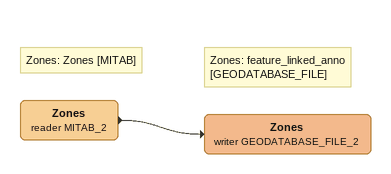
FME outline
Note: Zones: Zones [MITAB]
Zones (reader MITAB_2)
    -> Zones (writer GEODATABASE_FILE_2)
Note: Zones: feature_linked_anno [GEODATABASE_FILE]
Zones (writer GEODATABASE_FILE_2)
